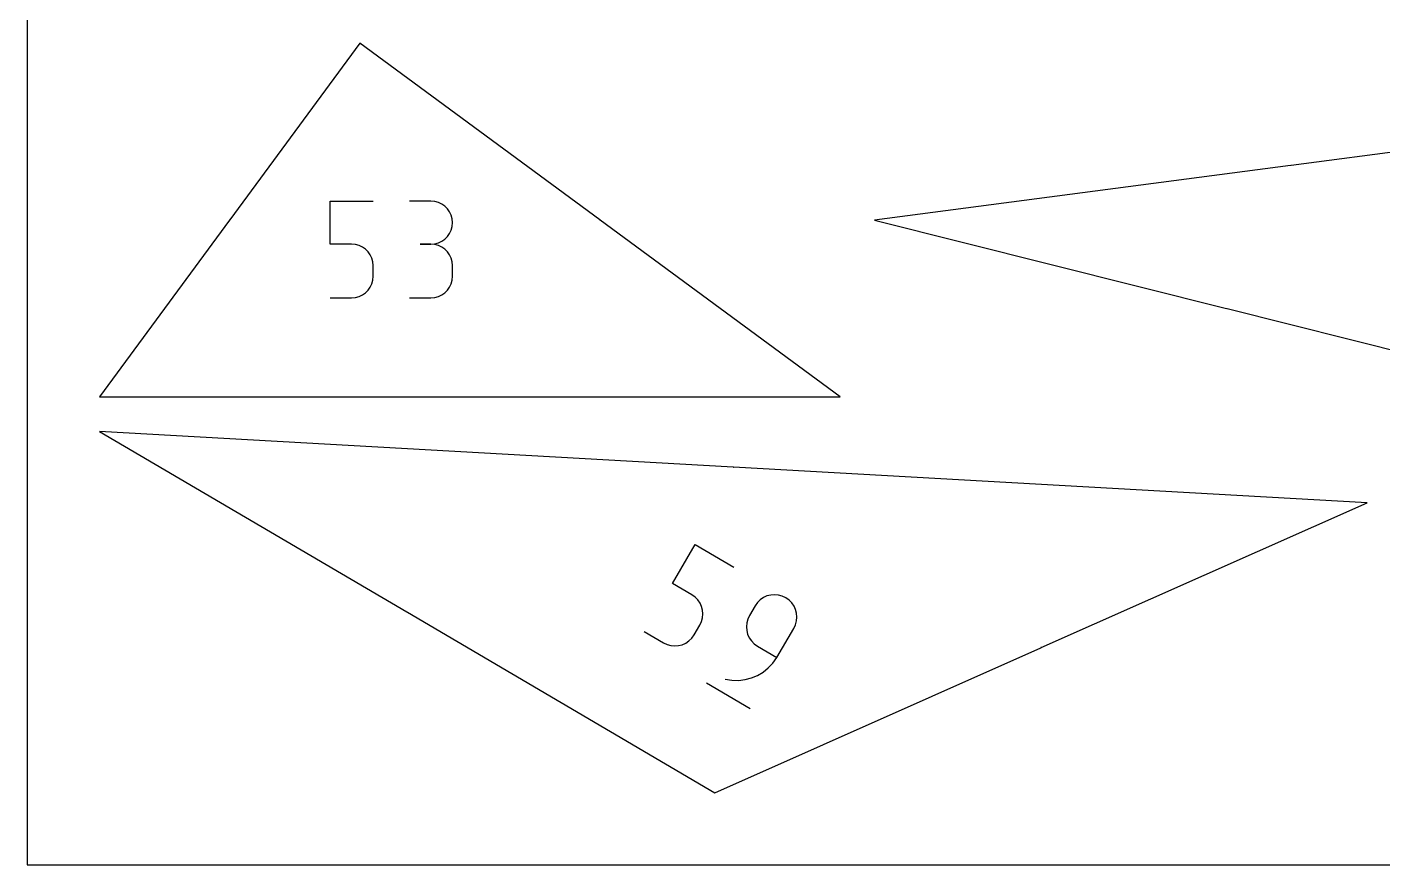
# Model space of a CAD drawing. Extents: x 0 to 200, y 0 to 297.
# Drawn here: x 0 to 125.1, y 0 to 77.3 of the extents above; entities that cross this region are included whole.
import ezdxf

# ---------------------------------------------------------------- set-up
doc = ezdxf.new("R2010")
doc.units = 0

msp = doc.modelspace()

# ---------------------------------------------------------------- linework, layer by layer
at = {"layer": 'annotation', "color": 1}
for p, q in [((116.579066, 64.577836), (116.576409, 64.577488)), ((116.577975, 64.56554), (116.580632, 64.565888)), ((116.579762, 64.572523), (116.578432, 64.572349)), ((116.578432, 64.572349), (116.579762, 64.572523)), ((116.579549, 64.577856), (116.579066, 64.577836)), ((116.580015, 64.577791), (116.579549, 64.577856)), ((116.579762, 64.572523), (116.580234, 64.572629)), ((116.580245, 64.572543), (116.579762, 64.572523)), ((116.579762, 64.572523), (116.579762, 64.572523)), ((116.580454, 64.577648), (116.580015, 64.577791)), ((116.580234, 64.572629), (116.580667, 64.572811)), ((116.580711, 64.572478), (116.580245, 64.572543)), ((116.580859, 64.577435), (116.580454, 64.577648)), ((116.580632, 64.565888), (116.581104, 64.565994)), ((116.580632, 64.565888), (116.580632, 64.565888)), ((116.580667, 64.572811), (116.581055, 64.573062)), ((116.581151, 64.572336), (116.580711, 64.572478)), ((116.581221, 64.577157), (116.580859, 64.577435)), ((116.581055, 64.573062), (116.581392, 64.573374)), ((116.581104, 64.565994), (116.581537, 64.566176)), ((116.581556, 64.572122), (116.581151, 64.572336)), ((116.581532, 64.576821), (116.581221, 64.577157)), ((116.581392, 64.573374), (116.58167, 64.573736)), ((116.581782, 64.576433), (116.581532, 64.576821)), ((116.581537, 64.566176), (116.581925, 64.566427)), ((116.581918, 64.571844), (116.581556, 64.572122)), ((116.58167, 64.573736), (116.581883, 64.574142)), ((116.581964, 64.576001), (116.581782, 64.576433)), ((116.581883, 64.574142), (116.582025, 64.574582)), ((116.582228, 64.571508), (116.581918, 64.571844)), ((116.581925, 64.566427), (116.582262, 64.566738)), ((116.58207, 64.575531), (116.581964, 64.576001)), ((116.582025, 64.574582), (116.582089, 64.575048)), ((116.582089, 64.575048), (116.58207, 64.575531)), ((116.58207, 64.575531), (116.58207, 64.575531)), ((116.582479, 64.571121), (116.582228, 64.571508)), ((116.582262, 64.566738), (116.58254, 64.5671)), ((116.582661, 64.570689), (116.582479, 64.571121)), ((116.58254, 64.5671), (116.582753, 64.567504)), ((116.582766, 64.570219), (116.582661, 64.570689)), ((116.582753, 64.567504), (116.582895, 64.567943)), ((116.58294, 64.568889), (116.582766, 64.570219)), ((116.582766, 64.570219), (116.582766, 64.570219)), ((116.582895, 64.567943), (116.58296, 64.568407)), ((116.58296, 64.568407), (116.58294, 64.568889)), ((116.588864, 64.57912), (116.586208, 64.578772)), ((116.587774, 64.566824), (116.59043, 64.567172)), ((116.58956, 64.573808), (116.58823, 64.573633)), ((116.58823, 64.573633), (116.58956, 64.573808)), ((116.589347, 64.57914), (116.588864, 64.57912)), ((116.589813, 64.579075), (116.589347, 64.57914)), ((116.58956, 64.573808), (116.590032, 64.573913)), ((116.590044, 64.573827), (116.58956, 64.573808)), ((116.58956, 64.573808), (116.58956, 64.573808)), ((116.590253, 64.578933), (116.589813, 64.579075)), ((116.590032, 64.573913), (116.590466, 64.574096)), ((116.590509, 64.573763), (116.590044, 64.573827)), ((116.590658, 64.578719), (116.590253, 64.578933)), ((116.59043, 64.567172), (116.590902, 64.567278)), ((116.59043, 64.567172), (116.59043, 64.567172)), ((116.590466, 64.574096), (116.590854, 64.574347)), ((116.590949, 64.57362), (116.590509, 64.573763)), ((116.59102, 64.578441), (116.590658, 64.578719)), ((116.590854, 64.574347), (116.59119, 64.574658)), ((116.590902, 64.567278), (116.591335, 64.56746)), ((116.591354, 64.573407), (116.590949, 64.57362)), ((116.59133, 64.578105), (116.59102, 64.578441)), ((116.59119, 64.574658), (116.591468, 64.57502)), ((116.591581, 64.577718), (116.59133, 64.578105)), ((116.591335, 64.56746), (116.591723, 64.567711)), ((116.591716, 64.573129), (116.591354, 64.573407)), ((116.591468, 64.57502), (116.591681, 64.575426)), ((116.591763, 64.577286), (116.591581, 64.577718)), ((116.591681, 64.575426), (116.591823, 64.575866)), ((116.592026, 64.572792), (116.591716, 64.573129)), ((116.591723, 64.567711), (116.59206, 64.568022)), ((116.591868, 64.576816), (116.591763, 64.577286)), ((116.591823, 64.575866), (116.591888, 64.576332)), ((116.591888, 64.576332), (116.591868, 64.576816)), ((116.591868, 64.576816), (116.591868, 64.576816)), ((116.592277, 64.572405), (116.592026, 64.572792)), ((116.59206, 64.568022), (116.592338, 64.568384)), ((116.592459, 64.571973), (116.592277, 64.572405)), ((116.592338, 64.568384), (116.592551, 64.568789)), ((116.592564, 64.571503), (116.592459, 64.571973)), ((116.592551, 64.568789), (116.592694, 64.569227)), ((116.592738, 64.570173), (116.592564, 64.571503)), ((116.592564, 64.571503), (116.592564, 64.571503)), ((116.592694, 64.569227), (116.592758, 64.569692)), ((116.592758, 64.569692), (116.592738, 64.570173)), ((27.949221, 57.313307), (27.949221, 61.292683)), ((27.949221, 61.292683), (31.917949, 61.292683)), ((37.253345, 61.282316), (35.268981, 61.282316)), ((37.610238, 61.250282), (37.253345, 61.282316)), ((37.946062, 61.157965), (37.610238, 61.250282)), ((38.255231, 61.011042), (37.946062, 61.157965)), ((38.53216, 60.815193), (38.255231, 61.011042)), ((38.771263, 60.576093), (38.53216, 60.815193)), ((38.966955, 60.299422), (38.771263, 60.576093)), ((39.113651, 59.990856), (38.966955, 60.299422)), ((18.679992, 59.53134), (18.682913, 59.535305)), ((18.683967, 59.528412), (18.679992, 59.53134)), ((18.685428, 59.530394), (18.683967, 59.528412)), ((18.685722, 59.530726), (18.685428, 59.530394)), ((18.686061, 59.530994), (18.685722, 59.530726)), ((18.686434, 59.531195), (18.686061, 59.530994)), ((18.686833, 59.531328), (18.686434, 59.531195)), ((18.687248, 59.531392), (18.686833, 59.531328)), ((18.692322, 59.533538), (18.686838, 59.540633)), ((18.687668, 59.531384), (18.687248, 59.531392)), ((18.688085, 59.531303), (18.687668, 59.531384)), ((18.688488, 59.531149), (18.688085, 59.531303)), ((18.688868, 59.530918), (18.688488, 59.531149)), ((18.689856, 59.53019), (18.688868, 59.530918)), ((18.688868, 59.530918), (18.688868, 59.530918)), ((18.688919, 59.524763), (18.69038, 59.526746)), ((18.690189, 59.529896), (18.689856, 59.53019)), ((18.690456, 59.529556), (18.690189, 59.529896)), ((18.69038, 59.526746), (18.69061, 59.527125)), ((18.69038, 59.526746), (18.69038, 59.526746)), ((18.690657, 59.529181), (18.690456, 59.529556)), ((18.69061, 59.527125), (18.690764, 59.527528)), ((18.69079, 59.528781), (18.690657, 59.529181)), ((18.690764, 59.527528), (18.690845, 59.527945)), ((18.690853, 59.528366), (18.69079, 59.528781)), ((18.690845, 59.527945), (18.690853, 59.528366)), ((18.695974, 59.538495), (18.692322, 59.533538)), ((18.696864, 59.535547), (18.692899, 59.538468)), ((39.205764, 59.656074), (39.113651, 59.990856)), ((39.113651, 58.607684), (39.205764, 58.943765)), ((39.23771, 59.300753), (39.205764, 59.656074)), ((39.205764, 58.943765), (39.23771, 59.300753)), ((39.23771, 59.300753), (39.23771, 59.300753)), ((52.850294, 59.53623), (52.857385, 59.541712)), ((52.855248, 59.53258), (52.850294, 59.53623)), ((52.852302, 59.53169), (52.855221, 59.535654)), ((52.859117, 59.526669), (52.867676, 59.534131)), ((52.864748, 59.530157), (52.862764, 59.531619)), ((52.867676, 59.534131), (52.863707, 59.537055)), ((37.946062, 57.438), (38.255231, 57.585068)), ((38.255231, 57.585068), (38.53216, 57.781202)), ((38.53216, 57.781202), (38.771263, 58.020771)), ((38.771263, 58.020771), (38.966955, 58.298142)), ((38.966955, 58.298142), (39.113651, 58.607684)), ((29.933585, 57.313307), (27.949221, 57.313307)), ((30.289887, 57.281457), (29.933585, 57.313307)), ((30.625397, 57.189601), (30.289887, 57.281457)), ((30.934474, 57.043279), (30.625397, 57.189601)), ((31.211477, 56.848029), (30.934474, 57.043279)), ((31.450765, 56.60939), (31.211477, 56.848029)), ((31.646697, 56.332903), (31.450765, 56.60939)), ((31.793632, 56.024107), (31.646697, 56.332903)), ((37.253345, 57.313587), (36.259762, 57.313587)), ((36.259762, 57.313587), (37.253345, 57.313587)), ((37.253345, 57.313587), (37.610238, 57.345629)), ((37.610238, 57.281553), (37.253345, 57.313587)), ((37.253345, 57.313587), (37.253345, 57.313587)), ((37.610238, 57.345629), (37.946062, 57.438)), ((37.946062, 57.189236), (37.610238, 57.281553)), ((38.255231, 57.042314), (37.946062, 57.189236)), ((38.53216, 56.846464), (38.255231, 57.042314)), ((38.771263, 56.607364), (38.53216, 56.846464)), ((38.966955, 56.330693), (38.771263, 56.607364)), ((39.113651, 56.022127), (38.966955, 56.330693)), ((31.88593, 55.688541), (31.793632, 56.024107)), ((31.917949, 55.331744), (31.88593, 55.688541)), ((31.917949, 54.343205), (31.917949, 55.331744)), ((31.917949, 55.331744), (31.917949, 55.331744)), ((39.205764, 55.687345), (39.113651, 56.022127)), ((39.23771, 55.332025), (39.205764, 55.687345)), ((39.23771, 54.338442), (39.23771, 55.332025)), ((39.23771, 55.332025), (39.23771, 55.332025)), ((31.793567, 53.650206), (31.885911, 53.986235)), ((31.885911, 53.986235), (31.917949, 54.343205)), ((39.113651, 53.648113), (39.205764, 53.982973)), ((39.205764, 53.982973), (39.23771, 54.338442)), ((30.625171, 52.480941), (30.934225, 52.627935)), ((30.934225, 52.627935), (31.211246, 52.82398)), ((31.211246, 52.82398), (31.45058, 53.063456)), ((31.45058, 53.063456), (31.646572, 53.340738)), ((31.646572, 53.340738), (31.793567, 53.650206)), ((37.946062, 52.481166), (38.255231, 52.628028)), ((38.255231, 52.628028), (38.53216, 52.823818)), ((38.53216, 52.823818), (38.771263, 53.062871)), ((38.771263, 53.062871), (38.966955, 53.339524)), ((38.966955, 53.339524), (39.113651, 53.648113)), ((27.949221, 52.356599), (29.933585, 52.356599)), ((29.933585, 52.356599), (30.28974, 52.388621)), ((29.933585, 52.356599), (29.933585, 52.356599)), ((30.28974, 52.388621), (30.625171, 52.480941)), ((35.268981, 52.356879), (37.253345, 52.356879)), ((37.253345, 52.356879), (37.610238, 52.388895)), ((37.253345, 52.356879), (37.253345, 52.356879)), ((37.610238, 52.388895), (37.946062, 52.481166)), ((110.677854, 51.372311), (110.672313, 51.36127)), ((110.672313, 51.36127), (110.677513, 51.359962)), ((110.673623, 51.366478), (110.676223, 51.365824)), ((110.682554, 51.361466), (110.682479, 51.360991)), ((110.682479, 51.360991), (110.682489, 51.360522)), ((110.682489, 51.360522), (110.68258, 51.36007)), ((110.682713, 51.361923), (110.682554, 51.361466)), ((110.682554, 51.361466), (110.682554, 51.361466)), ((110.68258, 51.36007), (110.682745, 51.359644)), ((110.682945, 51.362333), (110.682713, 51.361923)), ((110.682745, 51.359644), (110.682979, 51.359252)), ((110.683238, 51.362689), (110.682945, 51.362333)), ((110.682979, 51.359252), (110.683277, 51.358905)), ((110.683586, 51.362988), (110.683238, 51.362689)), ((110.683277, 51.358905), (110.683633, 51.358611)), ((110.683978, 51.363223), (110.683586, 51.362988)), ((110.683633, 51.358611), (110.684042, 51.358379)), ((110.68386, 51.36666), (110.683785, 51.366185)), ((110.683785, 51.366185), (110.683796, 51.365716)), ((110.683796, 51.365716), (110.683886, 51.365264)), ((110.684187, 51.367961), (110.68386, 51.36666)), ((110.68386, 51.36666), (110.68386, 51.36666)), ((110.683886, 51.365264), (110.684051, 51.364838)), ((110.684405, 51.363388), (110.683978, 51.363223)), ((110.684042, 51.358379), (110.684499, 51.35822)), ((110.684051, 51.364838), (110.684285, 51.364446)), ((110.684346, 51.368415), (110.684187, 51.367961)), ((110.684285, 51.364446), (110.684583, 51.364099)), ((110.684577, 51.368823), (110.684346, 51.368415)), ((110.684858, 51.363479), (110.684405, 51.363388)), ((110.684499, 51.35822), (110.687096, 51.357567)), ((110.68487, 51.369179), (110.684577, 51.368823)), ((110.684583, 51.364099), (110.684939, 51.363805)), ((110.685327, 51.363489), (110.684858, 51.363479)), ((110.685218, 51.369476), (110.68487, 51.369179)), ((110.684939, 51.363805), (110.685349, 51.363573)), ((110.685609, 51.369711), (110.685218, 51.369476)), ((110.685805, 51.363414), (110.685327, 51.363489)), ((110.685349, 51.363573), (110.685805, 51.363414)), ((110.686036, 51.369876), (110.685609, 51.369711)), ((110.685805, 51.363414), (110.687105, 51.363087)), ((110.687105, 51.363087), (110.685805, 51.363414)), ((110.685805, 51.363414), (110.685805, 51.363414)), ((110.686489, 51.369966), (110.686036, 51.369876)), ((110.686959, 51.369976), (110.686489, 51.369966)), ((110.687436, 51.369901), (110.686959, 51.369976)), ((110.690033, 51.369248), (110.687436, 51.369901)), ((110.687436, 51.369901), (110.687436, 51.369901)), ((40.829161, 43.224365), (40.829161, 43.209731)), ((40.829161, 43.209731), (40.832414, 43.212985)), ((40.837954, 43.221696), (40.837902, 43.221111)), ((40.837902, 43.221111), (40.837902, 43.219493)), ((40.837902, 43.219493), (40.837902, 43.219493)), ((40.837902, 43.219493), (40.837954, 43.218908)), ((40.844401, 43.209731), (40.837902, 43.209731)), ((40.838106, 43.222246), (40.837954, 43.221696)), ((40.837954, 43.218908), (40.838105, 43.218359)), ((40.838105, 43.218359), (40.838346, 43.217853)), ((40.838346, 43.222753), (40.838106, 43.222246)), ((40.838667, 43.223207), (40.838346, 43.222753)), ((40.838346, 43.217853), (40.838667, 43.2174)), ((40.839059, 43.223599), (40.838667, 43.223207)), ((40.838667, 43.2174), (40.839059, 43.217009)), ((40.839513, 43.22392), (40.839059, 43.223599)), ((40.839059, 43.217009), (40.839512, 43.21669)), ((40.839512, 43.21669), (40.840018, 43.21645)), ((40.840019, 43.224161), (40.839513, 43.22392)), ((40.840018, 43.21645), (40.840568, 43.2163)), ((40.840568, 43.224312), (40.840019, 43.224161)), ((40.841151, 43.224365), (40.840568, 43.224312)), ((40.840568, 43.2163), (40.841151, 43.216248)), ((40.844401, 43.224365), (40.841151, 43.224365)), ((40.841151, 43.224365), (40.841151, 43.224365)), ((40.841151, 43.216248), (40.844401, 43.216248)), ((40.844401, 43.216248), (40.844401, 43.209731)), ((65.147535, 36.735489), (65.142172, 36.735791)), ((65.144176, 36.723582), (65.147535, 36.735489)), ((65.147233, 36.730119), (65.144552, 36.73027)), ((65.151751, 36.729779), (65.151686, 36.728619)), ((65.151686, 36.728619), (65.151736, 36.727457)), ((65.151736, 36.727457), (65.151903, 36.726302)), ((65.151931, 36.730927), (65.151751, 36.729779)), ((65.151903, 36.726302), (65.152187, 36.725162)), ((65.152227, 36.732055), (65.151931, 36.730927)), ((65.152187, 36.725162), (65.152588, 36.724047)), ((65.152636, 36.733154), (65.152227, 36.732055)), ((65.152588, 36.724047), (65.152588, 36.724047)), ((65.152588, 36.724047), (65.152641, 36.723934)), ((65.15316, 36.734215), (65.152636, 36.733154)), ((65.152641, 36.723934), (65.152701, 36.723825)), ((65.152701, 36.723825), (65.15277, 36.723722)), ((65.15277, 36.723722), (65.152845, 36.723624)), ((65.152845, 36.723624), (65.152928, 36.723532)), ((65.152928, 36.723532), (65.153018, 36.723446)), ((65.153018, 36.723446), (65.153114, 36.723366)), ((65.153114, 36.723366), (65.153216, 36.723293)), ((65.15333, 36.734465), (65.15316, 36.734215)), ((65.15316, 36.734215), (65.15316, 36.734215)), ((65.153216, 36.723293), (65.153325, 36.723227)), ((65.153325, 36.723227), (65.153325, 36.723227)), ((65.153325, 36.723227), (65.153599, 36.723106)), ((65.153536, 36.734675), (65.15333, 36.734465)), ((65.153772, 36.734843), (65.153536, 36.734675)), ((65.153599, 36.723106), (65.153884, 36.723038)), ((65.154031, 36.734966), (65.153772, 36.734843)), ((65.153884, 36.723038), (65.154172, 36.72302)), ((65.154307, 36.735044), (65.154031, 36.734966)), ((65.154172, 36.72302), (65.154457, 36.723052)), ((65.154593, 36.735074), (65.154307, 36.735044)), ((65.154457, 36.723052), (65.154732, 36.72313)), ((65.154882, 36.735055), (65.154593, 36.735074)), ((65.154732, 36.72313), (65.154991, 36.723253)), ((65.155168, 36.734985), (65.154882, 36.735055)), ((65.154991, 36.723253), (65.155227, 36.72342)), ((65.155444, 36.734862), (65.155168, 36.734985)), ((65.155227, 36.72342), (65.155433, 36.723629)), ((65.155433, 36.723629), (65.155603, 36.723878)), ((65.155549, 36.734799), (65.155444, 36.734862)), ((65.155444, 36.734862), (65.155444, 36.734862)), ((65.15565, 36.734728), (65.155549, 36.734799)), ((65.155603, 36.723878), (65.156129, 36.724939)), ((65.155603, 36.723878), (65.155603, 36.723878)), ((65.155744, 36.734649), (65.15565, 36.734728)), ((65.155833, 36.734563), (65.155744, 36.734649)), ((65.155916, 36.734471), (65.155833, 36.734563)), ((65.155992, 36.734373), (65.155916, 36.734471)), ((65.156061, 36.734269), (65.155992, 36.734373)), ((65.156122, 36.73416), (65.156061, 36.734269)), ((65.156175, 36.734047), (65.156122, 36.73416)), ((65.156129, 36.724939), (65.15654, 36.726038)), ((65.156578, 36.732931), (65.156175, 36.734047)), ((65.156175, 36.734047), (65.156175, 36.734047)), ((65.15654, 36.726038), (65.156836, 36.727166)), ((65.156863, 36.731791), (65.156578, 36.732931)), ((65.156836, 36.727166), (65.157017, 36.728315)), ((65.157031, 36.730636), (65.156863, 36.731791)), ((65.157017, 36.728315), (65.157083, 36.729474)), ((65.157083, 36.729474), (65.157031, 36.730636)), ((59.541305, 25.994808), (61.64008, 29.568932)), ((61.64008, 29.568932), (65.204641, 27.475773)), ((61.323585, 24.948229), (59.541305, 25.994808)), ((61.626804, 24.731704), (61.323585, 24.948229)), ((61.879701, 24.47225), (61.626804, 24.731704)), ((62.080129, 24.177817), (61.879701, 24.47225)), ((62.225945, 23.856356), (62.080129, 24.177817)), ((62.315003, 23.515817), (62.225945, 23.856356)), ((67.165848, 23.923893), (66.64182, 23.031495)), ((67.382904, 24.22763), (67.165848, 23.923893)), ((67.643098, 24.480781), (67.382904, 24.22763)), ((67.93838, 24.681273), (67.643098, 24.480781)), ((68.260701, 24.827028), (67.93838, 24.681273)), ((68.602013, 24.915971), (68.260701, 24.827028)), ((68.954267, 24.946027), (68.602013, 24.915971)), ((69.309413, 24.915119), (68.954267, 24.946027)), ((69.659403, 24.821172), (69.309413, 24.915119)), ((69.996186, 24.66211), (69.659403, 24.821172)), ((70.299835, 24.445102), (69.996186, 24.66211)), ((69.996186, 24.66211), (69.996186, 24.66211)), ((70.552741, 24.18502), (70.299835, 24.445102)), ((70.752859, 23.889869), (70.552741, 24.18502)), ((70.898142, 23.567653), (70.752859, 23.889869)), ((35.054987, 23.342151), (35.054946, 23.341691)), ((35.054946, 23.341691), (35.054984, 23.341234)), ((35.054984, 23.341234), (35.055099, 23.340792)), ((35.055109, 23.342606), (35.054987, 23.342151)), ((35.055099, 23.340792), (35.055287, 23.340374)), ((35.055316, 23.343043), (35.055109, 23.342606)), ((35.055287, 23.340374), (35.055546, 23.339992)), ((35.057353, 23.346513), (35.055316, 23.343043)), ((35.055316, 23.343043), (35.055316, 23.343043)), ((35.055546, 23.339992), (35.055874, 23.339654)), ((35.055874, 23.339654), (35.056268, 23.339373)), ((35.056268, 23.339373), (35.056268, 23.339373)), ((35.056268, 23.339373), (35.056704, 23.339167)), ((35.056704, 23.339167), (35.057158, 23.339045)), ((35.057158, 23.339045), (35.057618, 23.339005)), ((35.057816, 23.347184), (35.057353, 23.346513)), ((35.059664, 23.345156), (35.057353, 23.346513)), ((35.057618, 23.339005), (35.058075, 23.339044)), ((35.058362, 23.34777), (35.057816, 23.347184)), ((35.058075, 23.339044), (35.058517, 23.339159)), ((35.058978, 23.348267), (35.058362, 23.34777)), ((35.058517, 23.339159), (35.058935, 23.339348)), ((35.058935, 23.339348), (35.059318, 23.339608)), ((35.059653, 23.34867), (35.058978, 23.348267)), ((35.059318, 23.339608), (35.059655, 23.339936)), ((35.060377, 23.348973), (35.059653, 23.34867)), ((35.059655, 23.339936), (35.059936, 23.34033)), ((35.060056, 23.344875), (35.059664, 23.345156)), ((35.059936, 23.34033), (35.060616, 23.341487)), ((35.060384, 23.344538), (35.060056, 23.344875)), ((35.061139, 23.349172), (35.060377, 23.348973)), ((35.060643, 23.344156), (35.060384, 23.344538)), ((35.065739, 23.349551), (35.060538, 23.352605)), ((35.060616, 23.341487), (35.060822, 23.341924)), ((35.060616, 23.341487), (35.060616, 23.341487)), ((35.060831, 23.343738), (35.060643, 23.344156)), ((35.060822, 23.341924), (35.060945, 23.342378)), ((35.060946, 23.343296), (35.060831, 23.343738)), ((35.060945, 23.342378), (35.060985, 23.342839)), ((35.060985, 23.342839), (35.060946, 23.343296)), ((35.061926, 23.349262), (35.061139, 23.349172)), ((35.062728, 23.349239), (35.061926, 23.349262)), ((35.067099, 23.333013), (35.062478, 23.335726)), ((35.063533, 23.349097), (35.062728, 23.349239)), ((35.063533, 23.349097), (35.063533, 23.349097)), ((35.066225, 23.341775), (35.066185, 23.341315)), ((35.066185, 23.341315), (35.066224, 23.340859)), ((35.066224, 23.340859), (35.066339, 23.340418)), ((35.066347, 23.342228), (35.066225, 23.341775)), ((35.066339, 23.340418), (35.066528, 23.340001)), ((35.066553, 23.342666), (35.066347, 23.342228)), ((35.066528, 23.340001), (35.066788, 23.339619)), ((35.067229, 23.343817), (35.066553, 23.342666)), ((35.066553, 23.342666), (35.066553, 23.342666)), ((35.066788, 23.339619), (35.067116, 23.339283)), ((35.069819, 23.337646), (35.067099, 23.333013)), ((35.067116, 23.339283), (35.067509, 23.339002)), ((35.067511, 23.34421), (35.067229, 23.343817)), ((35.067509, 23.339002), (35.069819, 23.337646)), ((35.067848, 23.344538), (35.067511, 23.34421)), ((35.06823, 23.344798), (35.067848, 23.344538)), ((35.068648, 23.344987), (35.06823, 23.344798)), ((35.069091, 23.345102), (35.068648, 23.344987)), ((35.069547, 23.345141), (35.069091, 23.345102)), ((35.070007, 23.345101), (35.069547, 23.345141)), ((35.070461, 23.344979), (35.070007, 23.345101)), ((35.070897, 23.344773), (35.070461, 23.344979)), ((35.073208, 23.343416), (35.070897, 23.344773)), ((35.070897, 23.344773), (35.070897, 23.344773)), ((62.220184, 22.459234), (62.314267, 22.809305)), ((62.314267, 22.809305), (62.345159, 23.16415)), ((62.345159, 23.16415), (62.315003, 23.515817)), ((66.482324, 22.693981), (66.388038, 22.343469)), ((66.64182, 23.031495), (66.482324, 22.693981)), ((66.64182, 23.031495), (66.64182, 23.031495)), ((70.889997, 22.168216), (70.984518, 22.518653)), ((70.986544, 23.226375), (70.898142, 23.567653)), ((70.984518, 22.518653), (71.016018, 22.874041)), ((71.016018, 22.874041), (70.986544, 23.226375)), ((56.927072, 21.542882), (58.709352, 20.496303)), ((61.539395, 21.234016), (62.060763, 22.121885)), ((62.060763, 22.121885), (62.220184, 22.459234)), ((62.060763, 22.121885), (62.060763, 22.121885)), ((66.388038, 22.343469), (66.356846, 21.98799)), ((66.356846, 21.98799), (66.386636, 21.635576)), ((66.386636, 21.635576), (66.475294, 21.294261)), ((66.475294, 21.294261), (66.620707, 20.972075)), ((69.158618, 19.154041), (70.730409, 21.830733)), ((70.730409, 21.830733), (70.889997, 22.168216)), ((70.730409, 21.830733), (70.730409, 21.830733)), ((58.709352, 20.496303), (58.709352, 20.496303)), ((58.709352, 20.496303), (59.046126, 20.337223)), ((59.046126, 20.337223), (59.396088, 20.24323)), ((59.396088, 20.24323), (59.751195, 20.212255)), ((59.751195, 20.212255), (60.103402, 20.242232)), ((60.103402, 20.242232), (60.444665, 20.331091)), ((60.444665, 20.331091), (60.76694, 20.476767)), ((60.76694, 20.476767), (61.062183, 20.677192)), ((61.062183, 20.677192), (61.322349, 20.930297)), ((61.322349, 20.930297), (61.539395, 21.234016)), ((66.620707, 20.972075), (66.820761, 20.677052)), ((66.820761, 20.677052), (67.073342, 20.417223)), ((67.073342, 20.417223), (67.376338, 20.200621)), ((67.376338, 20.200621), (69.158618, 19.154041)), ((93.537589, 20.057098), (93.537551, 20.056798)), ((93.537551, 20.056798), (93.537551, 20.056798)), ((93.537551, 20.056798), (93.537569, 20.055614)), ((93.537569, 20.055614), (93.537705, 20.054448)), ((93.537677, 20.057378), (93.537589, 20.057098)), ((93.53781, 20.057634), (93.537677, 20.057378)), ((93.537705, 20.054448), (93.537958, 20.053308)), ((93.537984, 20.057862), (93.53781, 20.057634)), ((93.537958, 20.053308), (93.538322, 20.052204)), ((93.538193, 20.058058), (93.537984, 20.057862)), ((93.538432, 20.058216), (93.538193, 20.058058)), ((93.538322, 20.052204), (93.538794, 20.051142)), ((93.538697, 20.058332), (93.538432, 20.058216)), ((93.538981, 20.058401), (93.538697, 20.058332)), ((93.538794, 20.051142), (93.539371, 20.050132)), ((93.53928, 20.05842), (93.538981, 20.058401)), ((93.53928, 20.05842), (93.53928, 20.05842)), ((93.539407, 20.058411), (93.53928, 20.05842)), ((93.539371, 20.050132), (93.540049, 20.049181)), ((93.539532, 20.058392), (93.539407, 20.058411)), ((93.539654, 20.058365), (93.539532, 20.058392)), ((93.539773, 20.05833), (93.539654, 20.058365)), ((93.539889, 20.058286), (93.539773, 20.05833)), ((93.540001, 20.058233), (93.539889, 20.058286)), ((93.540109, 20.058172), (93.540001, 20.058233)), ((93.540049, 20.049181), (93.540824, 20.048297)), ((93.540212, 20.058104), (93.540109, 20.058172)), ((93.540311, 20.058027), (93.540212, 20.058104)), ((93.541178, 20.057218), (93.540311, 20.058027)), ((93.540311, 20.058027), (93.540311, 20.058027)), ((93.540824, 20.048297), (93.541693, 20.047489)), ((93.541952, 20.056334), (93.541178, 20.057218)), ((93.541693, 20.047489), (93.541693, 20.047489)), ((93.541693, 20.047489), (93.541792, 20.047412)), ((93.541792, 20.047412), (93.541896, 20.047344)), ((93.541896, 20.047344), (93.542005, 20.047283)), ((93.542629, 20.055382), (93.541952, 20.056334)), ((93.542005, 20.047283), (93.542118, 20.04723)), ((93.542118, 20.04723), (93.542234, 20.047185)), ((93.542234, 20.047185), (93.542352, 20.04715)), ((93.542352, 20.04715), (93.542472, 20.047123)), ((93.542472, 20.047123), (93.542594, 20.047105)), ((93.542594, 20.047105), (93.542716, 20.047097)), ((93.543205, 20.054371), (93.542629, 20.055382)), ((93.542716, 20.047097), (93.543018, 20.047114)), ((93.542716, 20.047097), (93.542716, 20.047097)), ((93.543018, 20.047114), (93.543305, 20.047183)), ((93.543677, 20.05331), (93.543205, 20.054371)), ((93.543305, 20.047183), (93.543571, 20.047298)), ((93.543571, 20.047298), (93.543811, 20.047456)), ((93.544042, 20.052205), (93.543677, 20.05331)), ((93.543811, 20.047456), (93.544021, 20.047651)), ((93.544021, 20.047651), (93.544195, 20.04788)), ((93.544295, 20.051067), (93.544042, 20.052205)), ((93.544195, 20.04788), (93.544328, 20.048137)), ((93.549724, 20.064894), (93.544205, 20.062438)), ((93.544434, 20.049901), (93.544295, 20.051067)), ((93.544328, 20.048137), (93.544416, 20.048418)), ((93.544416, 20.048418), (93.544453, 20.048718)), ((93.544453, 20.048718), (93.544434, 20.049901)), ((93.544453, 20.048718), (93.544453, 20.048718)), ((93.546004, 20.060129), (93.545993, 20.059666)), ((93.545993, 20.059666), (93.546064, 20.059201)), ((93.546093, 20.06058), (93.546004, 20.060129)), ((93.546064, 20.059201), (93.546221, 20.058742)), ((93.546257, 20.061007), (93.546093, 20.06058)), ((93.546221, 20.058742), (93.546764, 20.057521)), ((93.546491, 20.061401), (93.546257, 20.061007)), ((93.546793, 20.061753), (93.546491, 20.061401)), ((93.546764, 20.057521), (93.546764, 20.057521)), ((93.546764, 20.057521), (93.547, 20.057098)), ((93.547157, 20.062051), (93.546793, 20.061753)), ((93.547, 20.057098), (93.547298, 20.056734)), ((93.54758, 20.062287), (93.547157, 20.062051)), ((93.547298, 20.056734), (93.547649, 20.056433)), ((93.548038, 20.062443), (93.54758, 20.062287)), ((93.54758, 20.062287), (93.54758, 20.062287)), ((93.547649, 20.056433), (93.548043, 20.056199)), ((93.548503, 20.062514), (93.548038, 20.062443)), ((93.548043, 20.056199), (93.548469, 20.056036)), ((93.548469, 20.056036), (93.548919, 20.055947)), ((93.548965, 20.062502), (93.548503, 20.062514)), ((93.548919, 20.055947), (93.549381, 20.055936)), ((93.549415, 20.062412), (93.548965, 20.062502)), ((93.549381, 20.055936), (93.549846, 20.056007)), ((93.549843, 20.062248), (93.549415, 20.062412)), ((93.550237, 20.062013), (93.549843, 20.062248)), ((93.549846, 20.056007), (93.550305, 20.056164)), ((93.550589, 20.061711), (93.550237, 20.062013)), ((93.550305, 20.056164), (93.552756, 20.057255)), ((93.550888, 20.061347), (93.550589, 20.061711)), ((93.551123, 20.060924), (93.550888, 20.061347)), ((93.552756, 20.057255), (93.551123, 20.060924)), ((93.551123, 20.060924), (93.551123, 20.060924)), ((93.551261, 20.0507), (93.551846, 20.051276)), ((93.551261, 20.0507), (93.551261, 20.0507)), ((93.551846, 20.051276), (93.552333, 20.051917)), ((93.552333, 20.051917), (93.552718, 20.052613)), ((93.552718, 20.052613), (93.553, 20.05335)), ((93.553034, 20.056484), (93.552756, 20.057255)), ((93.553, 20.05335), (93.553175, 20.054118)), ((93.553194, 20.055697), (93.553034, 20.056484)), ((93.553175, 20.054118), (93.55324, 20.054904)), ((93.55324, 20.054904), (93.553194, 20.055697)), ((68.801392, 18.636071), (69.158618, 19.154041)), ((67.384241, 17.489718), (67.905528, 17.800207)), ((67.905528, 17.800207), (68.380803, 18.183559)), ((68.380803, 18.183559), (68.801392, 18.636071)), ((62.68905, 16.81017), (66.702075, 14.453666)), ((64.391283, 17.159794), (64.391283, 17.159794)), ((64.391283, 17.159794), (65.012493, 17.050434)), ((65.012493, 17.050434), (65.631069, 17.03245)), ((65.631069, 17.03245), (66.238337, 17.102137)), ((66.238337, 17.102137), (66.825619, 17.255794)), ((66.825619, 17.255794), (67.384241, 17.489718))]:
    msp.add_line(p, q, dxfattribs=at)
at = {"layer": 'boundary', "color": 5}
for p, q in [((30.710452, 75.851328), (18.704042, 59.554637)), ((52.837806, 59.549254), (30.710452, 75.851328)), ((154.988439, 69.606151), (116.609933, 64.575812)), ((116.559564, 64.56921), (78.181058, 59.538871)), ((116.581447, 64.597696), (116.559564, 64.56921)), ((116.609933, 64.575812), (116.581447, 64.597696)), ((18.67391, 59.513738), (6.6675, 43.217048)), ((18.704042, 59.554637), (18.668527, 59.549254)), ((18.668527, 59.549254), (18.67391, 59.513738)), ((52.873321, 59.554637), (52.837806, 59.549254)), ((52.878705, 59.519122), (52.873321, 59.554637)), ((75.006058, 43.217048), (52.878705, 59.519122)), ((78.181058, 59.538871), (110.656539, 51.371455)), ((110.656539, 51.371455), (110.674976, 51.340627)), ((110.674976, 51.340627), (110.705804, 51.359065)), ((110.705804, 51.359065), (143.181285, 43.191648)), ((6.6675, 43.217048), (40.811379, 43.217048)), ((40.811379, 43.217048), (40.836779, 43.191648)), ((40.836779, 43.191648), (40.862179, 43.217048)), ((40.862179, 43.217048), (75.006058, 43.217048)), ((6.6675, 40.016648), (35.041678, 23.354936)), ((65.124083, 36.730759), (6.6675, 40.016648)), ((65.150869, 36.754694), (65.124083, 36.730759)), ((65.174803, 36.727908), (65.150869, 36.754694)), ((123.631386, 33.44202), (65.174803, 36.727908)), ((93.568731, 20.065086), (123.631386, 33.44202)), ((35.041678, 23.354936), (35.050719, 23.320171)), ((35.050719, 23.320171), (35.085484, 23.329212)), ((35.085484, 23.329212), (63.459662, 6.6675)), ((63.459662, 6.6675), (93.522318, 20.044434)), ((93.522318, 20.044434), (93.55585, 20.031554)), ((93.55585, 20.031554), (93.568731, 20.065086))]:
    msp.add_line(p, q, dxfattribs=at)
at = {"layer": 'frame', "color": 5}
for p, q in [((0, 296.926), (0, 0)), ((0, 0), (200, 0))]:
    msp.add_line(p, q, dxfattribs=at)

doc.saveas('drawing.dxf')
